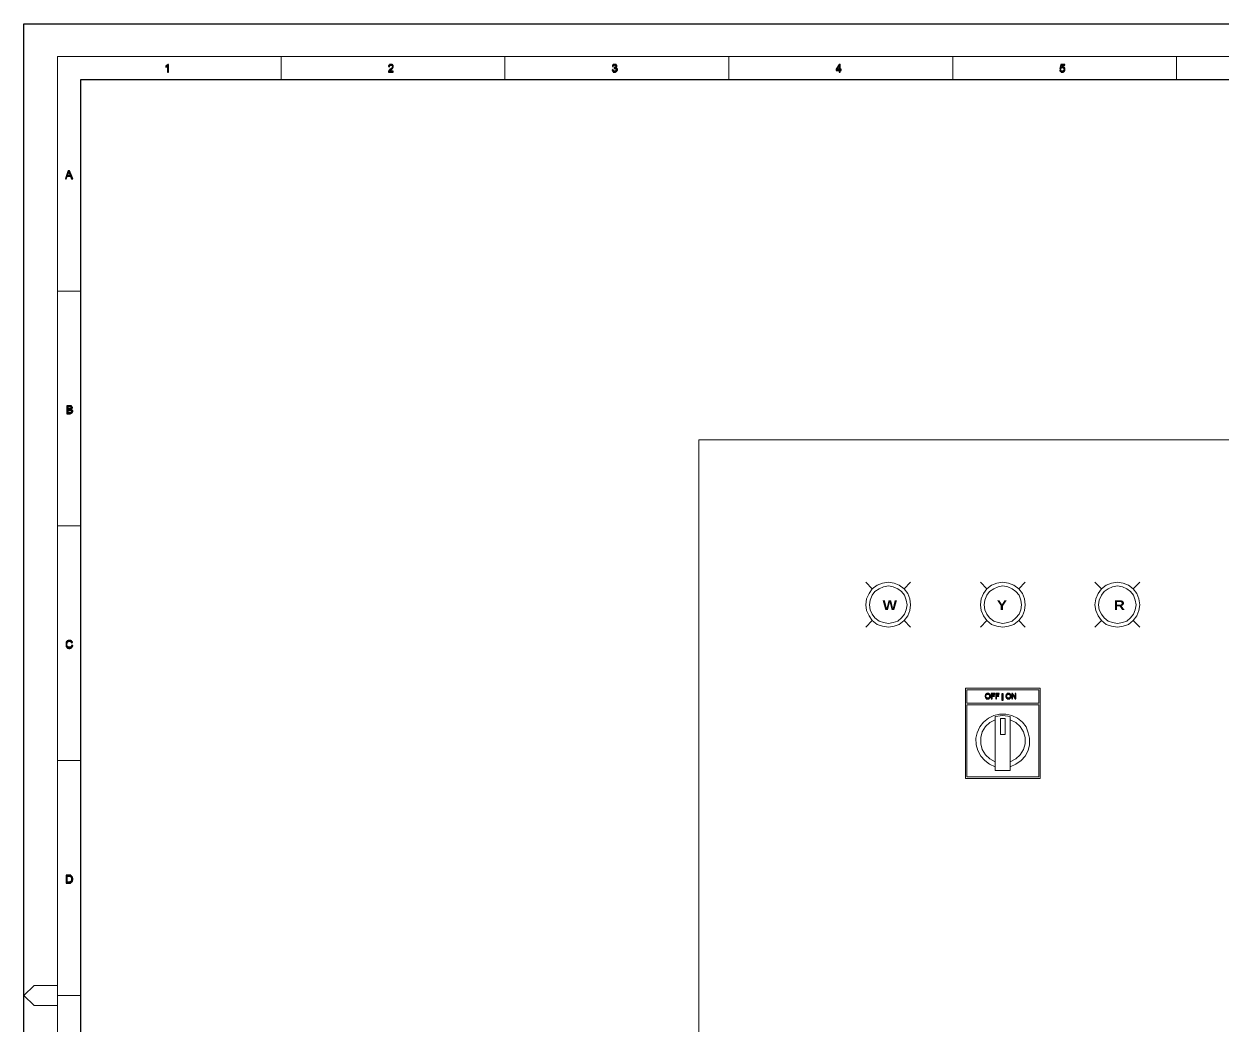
# Model space of a CAD drawing. Header units: millimetres. Extents: x 3 to 291, y 6 to 496.
# Drawn here: x 3 to 128.6, y 391.5 to 496.4 of the extents above; entities that cross this region are included whole.
import ezdxf

# ---------------------------------------------------------------- set-up
doc = ezdxf.new("R2010")
doc.units = ezdxf.units.MM
doc.layers.get('0').update_dxf_attribs({"linetype": 'CONTINUOUS'})

msp = doc.modelspace()

# ---------------------------------------------------------------- hatches: boundary and pattern name
for points in [[(18.2, 492.19), (18.12, 492.19), (18.12, 492.15), (18.07, 492.15), (18.07, 492.1), (18.03, 492.1), (18.03, 492.06), (17.98, 492.06), (17.98, 492.02), (17.95, 492.02), (18.07, 492.02), (18.07, 491.38), (18.2, 491.38)], [(41.49, 492.19), (41.46, 492.19), (41.41, 492.19), (41.36, 492.19), (41.36, 492.15), (41.33, 492.15), (41.33, 492.14), (41.33, 492.1), (41.28, 492.1), (41.28, 492.06), (41.25, 492.02), (41.25, 491.97), (41.33, 491.94), (41.36, 491.97), (41.36, 492.02), (41.36, 492.06), (41.41, 492.06), (41.41, 492.1), (41.46, 492.1), (41.49, 492.1), (41.71, 492.1), (41.71, 492.15), (41.71, 492.14), (41.66, 492.15), (41.66, 492.14), (41.63, 492.19), (41.58, 492.19), (41.54, 492.19)], [(41.71, 492.1), (41.49, 492.1), (41.54, 492.1), (41.58, 492.1), (41.63, 492.1), (41.63, 492.06), (41.66, 492.02), (41.66, 491.97), (41.66, 491.94), (41.63, 491.89), (41.63, 491.86), (41.58, 491.81), (41.54, 491.76), (41.49, 491.72), (41.46, 491.67), (41.41, 491.67), (41.41, 491.64), (41.36, 491.64), (41.36, 491.59), (41.33, 491.59), (41.33, 491.56), (41.28, 491.56), (41.28, 491.51), (41.25, 491.48), (41.25, 491.43), (41.25, 491.38), (41.74, 491.38), (41.74, 491.48), (41.36, 491.48), (41.41, 491.51), (41.41, 491.56), (41.46, 491.56), (41.49, 491.59), (41.54, 491.64), (41.58, 491.67), (41.63, 491.72), (41.66, 491.76), (41.71, 491.81), (41.71, 491.86), (41.74, 491.86), (41.74, 491.89), (41.74, 491.94), (41.74, 491.97), (41.74, 492.02), (41.74, 492.06)], [(64.76, 492.15), (64.76, 492.1), (64.71, 492.1), (64.71, 492.06), (64.71, 492.02), (64.71, 491.97), (64.79, 491.97), (64.79, 492.02), (64.84, 492.06), (64.84, 492.1), (64.87, 492.1), (64.92, 492.15), (64.92, 492.14)], [(64.92, 492.19), (64.87, 492.19), (64.84, 492.19), (64.79, 492.19), (64.79, 492.15), (64.79, 492.14), (64.76, 492.15), (64.92, 492.15), (64.95, 492.15), (64.95, 492.1), (65, 492.1), (65.04, 492.1), (65.04, 492.06), (65.09, 492.02), (65.09, 491.97), (65.04, 491.94), (65.04, 491.89), (65, 491.89), (64.95, 491.89), (64.95, 491.86), (64.92, 491.86), (65.09, 491.86), (65.14, 491.86), (65.14, 491.89), (65.17, 491.89), (65.17, 491.94), (65.17, 491.97), (65.17, 492.02), (65.17, 492.06), (65.14, 492.1), (65.14, 492.15), (65.09, 492.15), (65.09, 492.19), (65.04, 492.19), (65, 492.19), (64.95, 492.19)], [(88.55, 492.19), (88.46, 492.19), (88.13, 491.67), (88.13, 491.56), (88.46, 491.56), (88.46, 491.38), (88.55, 491.38), (88.55, 491.56), (88.68, 491.56), (88.68, 491.67), (88.55, 491.67), (88.22, 491.67), (88.46, 492.02)], [(88.55, 492.19), (88.46, 492.02), (88.46, 491.67), (88.22, 491.67), (88.55, 491.67)], [(112.11, 492.19), (111.68, 492.19), (111.59, 491.76), (111.68, 491.76), (111.73, 491.76), (111.73, 491.81), (111.76, 491.81), (111.76, 491.86), (111.81, 491.86), (111.84, 491.86), (112.06, 491.86), (112.02, 491.86), (111.73, 491.89), (111.76, 492.1), (112.11, 492.1)], [(17.95, 492.02), (17.9, 492.02), (17.9, 491.97), (17.9, 491.89), (17.95, 491.89), (17.95, 491.94), (17.98, 491.94), (18.03, 491.97), (18.07, 491.97), (18.07, 492.02)], [(64.79, 491.64), (64.66, 491.59), (64.66, 491.56), (64.71, 491.56), (64.71, 491.51), (64.71, 491.48), (64.76, 491.48), (64.95, 491.48), (64.92, 491.48), (64.87, 491.48), (64.84, 491.51), (64.79, 491.56), (64.79, 491.59)], [(65.14, 491.81), (64.95, 491.81), (64.95, 491.76), (65, 491.76), (65.04, 491.76), (65.04, 491.72), (65.09, 491.72), (65.09, 491.67), (65.09, 491.64), (65.09, 491.59), (65.09, 491.56), (65.09, 491.51), (65.04, 491.51), (65.04, 491.48), (65, 491.48), (64.95, 491.48), (64.76, 491.48), (64.76, 491.43), (64.79, 491.43), (64.79, 491.38), (64.84, 491.38), (64.87, 491.38), (64.92, 491.38), (64.95, 491.38), (65, 491.38), (65.04, 491.38), (65.09, 491.43), (65.14, 491.43), (65.14, 491.48), (65.17, 491.48), (65.17, 491.51), (65.22, 491.56), (65.22, 491.59), (65.22, 491.64), (65.22, 491.67), (65.22, 491.72), (65.17, 491.76)], [(64.87, 491.86), (64.87, 491.76), (64.92, 491.76), (64.95, 491.81), (65.14, 491.81), (65.09, 491.81), (65.04, 491.86), (65.09, 491.86), (64.92, 491.86)], [(111.68, 491.59), (111.59, 491.59), (111.59, 491.56), (111.59, 491.51), (111.63, 491.48), (111.68, 491.43), (111.73, 491.38), (111.76, 491.38), (111.81, 491.38), (111.84, 491.38), (111.89, 491.38), (111.92, 491.38), (111.97, 491.38), (111.97, 491.43), (112.02, 491.43), (112.01, 491.43), (112.06, 491.48), (111.84, 491.48), (111.81, 491.48), (111.76, 491.48), (111.73, 491.51), (111.73, 491.56), (111.68, 491.56)], [(111.84, 491.94), (111.81, 491.94), (111.76, 491.89), (111.73, 491.89), (112.02, 491.86), (112.02, 491.89), (111.97, 491.89), (111.97, 491.94), (111.92, 491.94), (111.89, 491.94)], [(112.06, 491.86), (111.84, 491.86), (111.89, 491.86), (111.92, 491.81), (111.97, 491.81), (111.97, 491.76), (112.02, 491.76), (112.02, 491.72), (112.01, 491.72), (112.02, 491.67), (112.02, 491.64), (112.01, 491.64), (112.02, 491.59), (112.01, 491.59), (112.02, 491.56), (111.97, 491.56), (111.97, 491.51), (111.92, 491.51), (111.92, 491.48), (111.89, 491.48), (111.84, 491.48), (112.06, 491.48), (112.06, 491.51), (112.11, 491.51), (112.11, 491.56), (112.11, 491.59), (112.11, 491.64), (112.11, 491.67), (112.11, 491.72), (112.11, 491.76), (112.11, 491.81), (112.06, 491.81)], [(7.83, 481.05), (7.69, 481.05), (7.4, 480.21), (7.48, 480.21), (7.58, 480.46), (7.91, 480.46), (7.61, 480.54), (7.69, 480.79), (7.74, 480.84), (7.74, 480.89), (7.74, 480.92), (7.74, 480.97)], [(7.83, 481.05), (7.74, 480.97), (7.74, 480.92), (7.78, 480.92), (7.78, 480.89), (7.78, 480.84), (7.78, 480.79), (7.83, 480.79), (7.91, 480.54), (7.61, 480.54), (7.91, 480.46), (8.04, 480.21), (8.16, 480.21)], [(7.83, 456.43), (7.53, 456.43), (7.53, 455.59), (7.83, 455.59), (7.86, 455.59), (7.91, 455.59), (7.91, 455.64), (7.96, 455.64), (7.99, 455.64), (8.04, 455.64), (8.07, 455.67), (8.12, 455.72), (7.66, 455.72), (7.66, 455.97), (7.83, 455.97), (8.07, 455.97), (8.07, 456.02), (8.04, 456.02), (8.04, 456.05), (7.99, 456.05), (8.04, 456.05), (7.66, 456.1), (7.66, 456.35), (7.78, 456.35), (8.07, 456.35), (8.04, 456.35), (8.04, 456.4), (7.99, 456.4), (7.96, 456.4), (7.96, 456.43), (7.91, 456.43), (7.86, 456.43)], [(8.07, 456.35), (7.78, 456.35), (7.83, 456.35), (7.86, 456.32), (7.91, 456.32), (7.96, 456.32), (7.99, 456.27), (7.99, 456.24), (7.99, 456.19), (7.99, 456.15), (7.99, 456.14), (7.96, 456.1), (7.91, 456.1), (7.86, 456.1), (7.83, 456.1), (7.66, 456.1), (8.04, 456.05), (8.04, 456.1), (8.07, 456.1), (8.07, 456.15), (8.07, 456.14), (8.12, 456.19), (8.12, 456.24), (8.12, 456.27), (8.07, 456.27), (8.07, 456.32)], [(8.07, 455.97), (7.83, 455.97), (7.86, 455.97), (7.91, 455.97), (7.96, 455.97), (7.99, 455.97), (7.99, 455.94), (8.04, 455.94), (8.04, 455.89), (8.04, 455.86), (8.04, 455.81), (8.04, 455.76), (7.99, 455.76), (7.99, 455.72), (7.96, 455.72), (7.91, 455.72), (7.86, 455.72), (7.83, 455.72), (7.66, 455.72), (8.12, 455.72), (8.12, 455.76), (8.16, 455.81), (8.16, 455.86), (8.16, 455.89), (8.12, 455.94), (8.12, 455.97)], [(7.83, 431.83), (7.78, 431.83), (7.74, 431.83), (7.69, 431.83), (7.66, 431.83), (7.61, 431.8), (7.61, 431.78), (7.58, 431.8), (7.58, 431.75), (7.53, 431.75), (7.53, 431.7), (7.48, 431.7), (7.48, 431.67), (7.45, 431.62), (7.45, 431.58), (7.45, 431.53), (7.45, 431.5), (7.45, 431.45), (7.45, 431.4), (7.45, 431.37), (7.45, 431.32), (7.45, 431.29), (7.45, 431.24), (7.48, 431.2), (7.48, 431.15), (7.53, 431.12), (7.58, 431.07), (7.78, 431.12), (7.74, 431.12), (7.69, 431.12), (7.66, 431.12), (7.66, 431.15), (7.61, 431.15), (7.61, 431.2), (7.58, 431.2), (7.58, 431.24), (7.58, 431.29), (7.53, 431.32), (7.53, 431.37), (7.53, 431.4), (7.53, 431.45), (7.53, 431.5), (7.53, 431.53), (7.58, 431.53), (7.58, 431.58), (7.58, 431.62), (7.58, 431.67), (7.61, 431.67), (7.66, 431.7), (7.69, 431.7), (7.69, 431.75), (7.74, 431.75), (7.78, 431.75), (7.83, 431.75), (8.04, 431.75), (8.04, 431.8), (8.04, 431.78), (7.99, 431.8), (7.99, 431.78), (7.96, 431.83), (7.91, 431.83), (7.86, 431.83)], [(8.04, 431.29), (8.04, 431.24), (7.99, 431.2), (7.99, 431.15), (7.96, 431.15), (7.96, 431.12), (7.91, 431.12), (7.86, 431.12), (7.83, 431.12), (7.78, 431.12), (7.58, 431.07), (7.61, 431.07), (7.61, 431.02), (7.66, 431.02), (7.69, 431.02), (7.74, 430.99), (7.78, 430.99), (7.83, 430.99), (7.86, 430.99), (7.91, 431.02), (7.96, 431.02), (7.99, 431.02), (7.99, 431.07), (8.04, 431.07), (8.04, 431.12), (8.07, 431.12), (8.07, 431.15), (8.12, 431.15), (8.12, 431.2), (8.12, 431.24), (8.16, 431.24), (8.16, 431.29)], [(8.04, 431.75), (7.83, 431.75), (7.86, 431.75), (7.91, 431.75), (7.91, 431.7), (7.96, 431.7), (7.99, 431.7), (7.99, 431.67), (7.99, 431.62), (8.04, 431.62), (8.04, 431.58), (8.12, 431.62), (8.12, 431.67), (8.12, 431.7), (8.07, 431.7), (8.07, 431.75)], [(103.88, 426.24), (103.83, 426.21), (103.8, 426.16), (103.8, 426.11), (103.8, 426.08), (103.75, 426.08), (103.75, 426.03), (103.75, 425.99), (103.75, 425.94), (103.8, 425.94), (103.8, 425.91), (103.8, 425.86), (103.8, 425.83), (103.83, 425.83), (103.83, 425.78), (103.88, 425.78), (103.88, 425.73), (103.93, 425.73), (103.97, 425.73), (104.02, 425.73), (104.05, 425.73), (104.1, 425.73), (104.13, 425.73), (104.18, 425.73), (104.18, 425.78), (104.21, 425.78), (104.05, 425.78), (104.02, 425.78), (103.97, 425.78), (103.93, 425.83), (103.88, 425.83), (103.88, 425.86), (103.88, 425.91), (103.83, 425.91), (103.83, 425.94), (103.83, 425.99), (103.83, 426.03), (103.83, 426.08), (103.83, 426.11), (103.88, 426.11), (103.88, 426.16), (103.93, 426.16), (103.93, 426.21), (103.97, 426.21), (104.02, 426.21), (104.02, 426.24), (104.05, 426.24)], [(104.05, 426.29), (104.02, 426.29), (103.97, 426.29), (103.93, 426.29), (103.93, 426.24), (103.88, 426.24), (104.05, 426.24), (104.05, 426.21), (104.1, 426.21), (104.13, 426.21), (104.13, 426.16), (104.18, 426.16), (104.18, 426.11), (104.21, 426.11), (104.21, 426.08), (104.21, 426.03), (104.21, 425.99), (104.21, 425.94), (104.21, 425.91), (104.18, 425.86), (104.18, 425.83), (104.13, 425.83), (104.1, 425.78), (104.05, 425.78), (104.21, 425.78), (104.21, 425.83), (104.26, 425.83), (104.26, 425.86), (104.26, 425.91), (104.31, 425.91), (104.31, 425.94), (104.31, 425.99), (104.31, 426.03), (104.31, 426.08), (104.26, 426.08), (104.26, 426.11), (104.26, 426.16), (104.21, 426.21), (104.21, 426.24), (104.18, 426.24), (104.13, 426.24), (104.13, 426.29), (104.1, 426.29)], [(104.78, 426.29), (104.4, 426.29), (104.4, 425.73), (104.48, 425.73), (104.48, 425.99), (104.73, 425.99), (104.73, 426.03), (104.48, 426.03), (104.48, 426.21), (104.78, 426.21)], [(105.24, 426.29), (104.86, 426.29), (104.86, 425.73), (104.94, 425.73), (104.94, 425.99), (105.19, 425.99), (105.19, 426.03), (104.94, 426.03), (104.94, 426.21), (105.24, 426.21)], [(105.54, 425.56), (105.62, 425.56), (105.62, 426.29), (105.54, 426.29)], [(106.05, 426.24), (106, 426.21), (105.95, 426.16), (105.95, 426.11), (105.95, 426.08), (105.92, 426.08), (105.92, 426.03), (105.92, 425.99), (105.92, 425.94), (105.95, 425.91), (105.95, 425.86), (105.95, 425.83), (106, 425.83), (106, 425.78), (106.05, 425.78), (106.05, 425.73), (106.08, 425.73), (106.13, 425.73), (106.17, 425.73), (106.22, 425.73), (106.25, 425.73), (106.3, 425.73), (106.33, 425.73), (106.33, 425.78), (106.38, 425.78), (106.17, 425.78), (106.13, 425.78), (106.08, 425.83), (106.05, 425.83), (106.05, 425.86), (106.05, 425.91), (106, 425.91), (106, 425.94), (106, 425.99), (106, 426.03), (106, 426.08), (106, 426.11), (106.05, 426.11), (106.05, 426.16), (106.08, 426.16), (106.08, 426.21), (106.13, 426.21), (106.17, 426.21), (106.17, 426.24), (106.22, 426.24)], [(106.17, 426.29), (106.13, 426.29), (106.08, 426.29), (106.08, 426.24), (106.05, 426.24), (106.22, 426.24), (106.22, 426.21), (106.25, 426.21), (106.3, 426.21), (106.3, 426.16), (106.33, 426.16), (106.33, 426.11), (106.38, 426.08), (106.38, 426.03), (106.38, 425.99), (106.38, 425.94), (106.38, 425.91), (106.33, 425.86), (106.33, 425.83), (106.3, 425.83), (106.25, 425.78), (106.22, 425.78), (106.17, 425.78), (106.38, 425.78), (106.38, 425.83), (106.43, 425.83), (106.43, 425.86), (106.43, 425.91), (106.46, 425.94), (106.46, 425.99), (106.46, 426.03), (106.46, 426.08), (106.43, 426.08), (106.43, 426.11), (106.43, 426.16), (106.38, 426.21), (106.38, 426.24), (106.33, 426.24), (106.3, 426.24), (106.3, 426.29), (106.25, 426.29), (106.22, 426.29)], [(106.63, 426.29), (106.55, 426.29), (106.55, 425.73), (106.63, 425.73), (106.63, 426.16)], [(106.63, 426.29), (106.63, 426.16), (106.9, 425.73), (106.9, 425.86)], [(106.98, 426.29), (106.9, 426.29), (106.9, 425.86), (106.9, 425.73), (106.98, 425.73)], [(7.74, 407.23), (7.48, 407.23), (7.48, 406.42), (7.78, 406.42), (7.83, 406.42), (7.86, 406.42), (7.91, 406.42), (7.96, 406.47), (7.99, 406.47), (8.04, 406.5), (7.58, 406.5), (7.58, 407.15), (7.74, 407.15), (8.04, 407.15), (8.04, 407.18), (7.99, 407.18), (7.96, 407.18), (7.96, 407.23), (7.91, 407.23), (7.86, 407.23), (7.83, 407.23), (7.78, 407.23)], [(8.04, 407.15), (7.74, 407.15), (7.78, 407.15), (7.83, 407.15), (7.86, 407.15), (7.91, 407.15), (7.91, 407.1), (7.96, 407.1), (7.96, 407.05), (7.99, 407.05), (7.99, 407.02), (8.04, 406.97), (8.04, 406.93), (8.04, 406.88), (8.04, 406.85), (8.04, 406.8), (8.04, 406.77), (8.04, 406.72), (8.04, 406.67), (7.99, 406.67), (7.99, 406.64), (7.99, 406.59), (7.96, 406.59), (7.96, 406.55), (7.91, 406.55), (7.86, 406.55), (7.86, 406.5), (7.83, 406.5), (7.78, 406.5), (7.74, 406.5), (7.58, 406.5), (8.04, 406.5), (8.04, 406.55), (8.07, 406.55), (8.07, 406.59), (8.12, 406.59), (8.12, 406.64), (8.12, 406.67), (8.12, 406.72), (8.16, 406.72), (8.16, 406.77), (8.16, 406.8), (8.16, 406.85), (8.16, 406.88), (8.16, 406.93), (8.12, 406.93), (8.12, 406.97), (8.12, 407.02), (8.12, 407.05), (8.07, 407.1)]]:
    msp.add_hatch(color=7).paths.add_polyline_path(points)

# ---------------------------------------------------------------- linework, layer by layer
at = {"color": 7, "linetype": 'Continuous', "lineweight": 25}
for points in [[(3.04, 496.42), (291.47, 496.42), (291.47, 292.69), (3.04, 292.69)], [(9.02, 490.62), (285.49, 490.62), (285.49, 298.76), (9.02, 298.76)]]:
    msp.add_lwpolyline(points, close=True, dxfattribs=at)
at = {"color": 7, "linetype": 'Continuous', "lineweight": 5}
for points in [[(6.55, 493.03), (287.96, 493.03), (287.96, 296.27), (6.55, 296.27)], [(95.95, 435.56), (95.87, 436.2), (95.66, 436.75), (95.28, 437.26), (94.76, 437.64), (94.22, 437.85), (93.62, 437.94), (92.99, 437.85), (92.43, 437.64), (91.93, 437.26), (91.59, 436.75), (91.34, 436.2), (91.26, 435.56), (91.34, 434.98), (91.59, 434.41), (91.93, 433.92), (92.43, 433.52), (92.99, 433.32), (93.62, 433.24), (94.22, 433.32), (94.76, 433.52), (95.28, 433.92), (95.66, 434.41), (95.87, 434.98)], [(95.95, 435.56), (95.87, 436.2), (95.66, 436.75), (95.28, 437.26), (94.76, 437.64), (94.22, 437.85), (93.62, 437.94), (92.99, 437.85), (92.43, 437.64), (91.93, 437.26), (91.59, 436.75), (91.34, 436.2), (91.26, 435.56), (91.34, 434.98), (91.59, 434.41), (91.93, 433.92), (92.43, 433.52), (92.99, 433.32), (93.62, 433.24), (94.22, 433.32), (94.76, 433.52), (95.28, 433.92), (95.66, 434.41), (95.87, 434.98)], [(95.57, 435.56), (95.49, 436.07), (95.31, 436.58), (94.98, 436.96), (94.6, 437.26), (94.13, 437.47), (93.62, 437.56), (93.11, 437.47), (92.65, 437.26), (92.21, 436.96), (91.93, 436.58), (91.72, 436.07), (91.64, 435.56), (91.72, 435.06), (91.93, 434.58), (92.21, 434.2), (92.65, 433.87), (93.11, 433.7), (93.62, 433.62), (94.13, 433.7), (94.6, 433.87), (94.98, 434.2), (95.31, 434.58), (95.49, 435.06)], [(107.95, 435.56), (107.87, 436.2), (107.66, 436.75), (107.28, 437.26), (106.76, 437.64), (106.22, 437.85), (105.62, 437.94), (104.99, 437.85), (104.43, 437.64), (103.93, 437.26), (103.59, 436.75), (103.34, 436.2), (103.26, 435.56), (103.34, 434.98), (103.59, 434.41), (103.93, 433.92), (104.43, 433.52), (104.99, 433.32), (105.62, 433.24), (106.22, 433.32), (106.76, 433.52), (107.28, 433.92), (107.66, 434.41), (107.87, 434.98)], [(107.95, 435.56), (107.87, 436.2), (107.66, 436.75), (107.28, 437.26), (106.76, 437.64), (106.22, 437.85), (105.62, 437.94), (104.99, 437.85), (104.43, 437.64), (103.93, 437.26), (103.59, 436.75), (103.34, 436.2), (103.26, 435.56), (103.34, 434.98), (103.59, 434.41), (103.93, 433.92), (104.43, 433.52), (104.99, 433.32), (105.62, 433.24), (106.22, 433.32), (106.76, 433.52), (107.28, 433.92), (107.66, 434.41), (107.87, 434.98)], [(107.57, 435.56), (107.49, 436.07), (107.31, 436.58), (106.98, 436.96), (106.6, 437.26), (106.13, 437.47), (105.62, 437.56), (105.11, 437.47), (104.65, 437.26), (104.21, 436.96), (103.93, 436.58), (103.72, 436.07), (103.64, 435.56), (103.72, 435.06), (103.93, 434.58), (104.21, 434.2), (104.65, 433.87), (105.11, 433.7), (105.62, 433.62), (106.13, 433.7), (106.6, 433.87), (106.98, 434.2), (107.31, 434.58), (107.49, 435.06)], [(119.95, 435.56), (119.87, 436.2), (119.66, 436.75), (119.28, 437.26), (118.76, 437.64), (118.22, 437.85), (117.62, 437.94), (116.99, 437.85), (116.43, 437.64), (115.93, 437.26), (115.59, 436.75), (115.34, 436.2), (115.26, 435.56), (115.34, 434.98), (115.59, 434.41), (115.93, 433.92), (116.43, 433.52), (116.99, 433.32), (117.62, 433.24), (118.22, 433.32), (118.76, 433.52), (119.28, 433.92), (119.66, 434.41), (119.87, 434.98)], [(119.95, 435.56), (119.87, 436.2), (119.66, 436.75), (119.28, 437.26), (118.76, 437.64), (118.22, 437.85), (117.62, 437.94), (116.99, 437.85), (116.43, 437.64), (115.93, 437.26), (115.59, 436.75), (115.34, 436.2), (115.26, 435.56), (115.34, 434.98), (115.59, 434.41), (115.93, 433.92), (116.43, 433.52), (116.99, 433.32), (117.62, 433.24), (118.22, 433.32), (118.76, 433.52), (119.28, 433.92), (119.66, 434.41), (119.87, 434.98)], [(119.57, 435.56), (119.49, 436.07), (119.31, 436.58), (118.98, 436.96), (118.6, 437.26), (118.13, 437.47), (117.62, 437.56), (117.11, 437.47), (116.65, 437.26), (116.21, 436.96), (115.93, 436.58), (115.72, 436.07), (115.64, 435.56), (115.72, 435.06), (115.93, 434.58), (116.21, 434.2), (116.65, 433.87), (117.11, 433.7), (117.62, 433.62), (118.13, 433.7), (118.6, 433.87), (118.98, 434.2), (119.31, 434.58), (119.49, 435.06)]]:
    msp.add_lwpolyline(points, close=True, dxfattribs=at)
at = {"color": 7, "linetype": 'Continuous', "lineweight": -2}
for points in [[(18.2, 492.19), (18.12, 492.19), (18.12, 492.19), (18.12, 492.19), (18.12, 492.15), (18.07, 492.15), (18.07, 492.1), (18.07, 492.1), (18.03, 492.1), (18.03, 492.06), (18.03, 492.06), (17.98, 492.06), (17.98, 492.02), (17.95, 492.02), (18.07, 492.02), (18.07, 491.38), (18.2, 491.38)], [(41.49, 492.19), (41.49, 492.19), (41.46, 492.19), (41.46, 492.19), (41.41, 492.19), (41.41, 492.19), (41.36, 492.19), (41.36, 492.15), (41.33, 492.15), (41.33, 492.14), (41.33, 492.1), (41.28, 492.1), (41.28, 492.1), (41.28, 492.06), (41.28, 492.06), (41.25, 492.02), (41.25, 492.02), (41.25, 491.97), (41.25, 491.97), (41.33, 491.94), (41.36, 491.97), (41.36, 491.97), (41.36, 492.02), (41.36, 492.02), (41.36, 492.06), (41.41, 492.06), (41.41, 492.06), (41.41, 492.1), (41.46, 492.1), (41.46, 492.1), (41.49, 492.1), (41.49, 492.1), (41.71, 492.1), (41.71, 492.15), (41.71, 492.14), (41.66, 492.15), (41.66, 492.14), (41.66, 492.14), (41.63, 492.19), (41.63, 492.19), (41.58, 492.19), (41.58, 492.19), (41.54, 492.19)], [(41.71, 492.1), (41.49, 492.1), (41.54, 492.1), (41.54, 492.1), (41.58, 492.1), (41.58, 492.1), (41.63, 492.1), (41.63, 492.06), (41.63, 492.06), (41.63, 492.06), (41.66, 492.02), (41.66, 492.02), (41.66, 491.97), (41.66, 491.97), (41.66, 491.94), (41.66, 491.94), (41.66, 491.94), (41.63, 491.89), (41.63, 491.89), (41.63, 491.86), (41.63, 491.86), (41.58, 491.81), (41.58, 491.81), (41.58, 491.81), (41.54, 491.76), (41.54, 491.76), (41.54, 491.76), (41.49, 491.72), (41.49, 491.72), (41.46, 491.67), (41.46, 491.67), (41.41, 491.67), (41.41, 491.64), (41.36, 491.64), (41.36, 491.59), (41.33, 491.59), (41.33, 491.59), (41.33, 491.56), (41.28, 491.56), (41.28, 491.56), (41.28, 491.51), (41.28, 491.51), (41.25, 491.48), (41.25, 491.48), (41.25, 491.43), (41.25, 491.43), (41.25, 491.43), (41.25, 491.38), (41.25, 491.38), (41.74, 491.38), (41.74, 491.48), (41.36, 491.48), (41.36, 491.48), (41.36, 491.48), (41.41, 491.51), (41.41, 491.51), (41.41, 491.51), (41.41, 491.56), (41.46, 491.56), (41.46, 491.56), (41.49, 491.59), (41.49, 491.59), (41.54, 491.64), (41.54, 491.64), (41.54, 491.64), (41.58, 491.67), (41.58, 491.67), (41.63, 491.72), (41.63, 491.72), (41.63, 491.72), (41.66, 491.76), (41.66, 491.76), (41.66, 491.76), (41.66, 491.76), (41.71, 491.81), (41.71, 491.81), (41.71, 491.86), (41.74, 491.86), (41.74, 491.89), (41.74, 491.89), (41.74, 491.89), (41.74, 491.94), (41.74, 491.94), (41.74, 491.97), (41.74, 491.97), (41.74, 491.97), (41.74, 492.02), (41.74, 492.02), (41.74, 492.06), (41.74, 492.06)], [(64.76, 492.15), (64.76, 492.1), (64.76, 492.1), (64.71, 492.1), (64.71, 492.06), (64.71, 492.06), (64.71, 492.02), (64.71, 491.97), (64.79, 491.97), (64.79, 491.97), (64.79, 492.02), (64.79, 492.02), (64.84, 492.06), (64.84, 492.06), (64.84, 492.1), (64.84, 492.1), (64.87, 492.1), (64.87, 492.1), (64.92, 492.15), (64.92, 492.14)], [(64.92, 492.19), (64.92, 492.19), (64.87, 492.19), (64.87, 492.19), (64.84, 492.19), (64.84, 492.19), (64.79, 492.19), (64.79, 492.19), (64.79, 492.15), (64.79, 492.14), (64.76, 492.15), (64.92, 492.15), (64.95, 492.15), (64.95, 492.1), (65, 492.1), (65, 492.1), (65.04, 492.1), (65.04, 492.06), (65.04, 492.06), (65.04, 492.06), (65.09, 492.02), (65.09, 492.02), (65.09, 491.97), (65.09, 491.97), (65.04, 491.94), (65.04, 491.94), (65.04, 491.89), (65, 491.89), (65, 491.89), (65, 491.89), (64.95, 491.89), (64.95, 491.86), (64.92, 491.86), (64.92, 491.86), (65.09, 491.86), (65.14, 491.86), (65.14, 491.89), (65.14, 491.89), (65.17, 491.89), (65.17, 491.94), (65.17, 491.94), (65.17, 491.97), (65.17, 491.97), (65.17, 492.02), (65.17, 492.02), (65.17, 492.06), (65.17, 492.06), (65.14, 492.1), (65.14, 492.1), (65.14, 492.1), (65.14, 492.15), (65.09, 492.15), (65.09, 492.19), (65.04, 492.19), (65.04, 492.19), (65.04, 492.19), (65, 492.19), (64.95, 492.19), (64.95, 492.19)], [(88.55, 492.19), (88.46, 492.19), (88.13, 491.67), (88.13, 491.56), (88.46, 491.56), (88.46, 491.38), (88.55, 491.38), (88.55, 491.56), (88.68, 491.56), (88.68, 491.67), (88.55, 491.67), (88.22, 491.67), (88.46, 492.02)], [(88.55, 492.19), (88.46, 492.02), (88.46, 491.67), (88.22, 491.67), (88.55, 491.67)], [(112.11, 492.19), (111.68, 492.19), (111.59, 491.76), (111.68, 491.76), (111.73, 491.76), (111.73, 491.81), (111.73, 491.81), (111.76, 491.81), (111.76, 491.81), (111.76, 491.86), (111.81, 491.86), (111.81, 491.86), (111.84, 491.86), (112.06, 491.86), (112.02, 491.86), (111.73, 491.89), (111.76, 492.1), (112.11, 492.1)], [(17.95, 492.02), (17.95, 492.02), (17.9, 492.02), (17.9, 491.97), (17.9, 491.89), (17.9, 491.89), (17.9, 491.89), (17.95, 491.89), (17.95, 491.94), (17.98, 491.94), (17.98, 491.94), (17.98, 491.94), (18.03, 491.97), (18.03, 491.97), (18.07, 491.97), (18.07, 492.02), (18.07, 492.02)], [(64.79, 491.64), (64.66, 491.59), (64.66, 491.59), (64.66, 491.56), (64.71, 491.56), (64.71, 491.51), (64.71, 491.51), (64.71, 491.48), (64.76, 491.48), (64.76, 491.48), (64.95, 491.48), (64.92, 491.48), (64.87, 491.48), (64.87, 491.48), (64.87, 491.48), (64.84, 491.51), (64.84, 491.51), (64.84, 491.51), (64.84, 491.51), (64.79, 491.56), (64.79, 491.56), (64.79, 491.59)], [(65.14, 491.81), (64.95, 491.81), (64.95, 491.76), (65, 491.76), (65, 491.76), (65.04, 491.76), (65.04, 491.76), (65.04, 491.72), (65.09, 491.72), (65.09, 491.72), (65.09, 491.67), (65.09, 491.67), (65.09, 491.64), (65.09, 491.64), (65.09, 491.64), (65.09, 491.59), (65.09, 491.59), (65.09, 491.56), (65.09, 491.56), (65.09, 491.51), (65.04, 491.51), (65.04, 491.51), (65.04, 491.48), (65, 491.48), (65, 491.48), (64.95, 491.48), (64.95, 491.48), (64.76, 491.48), (64.76, 491.43), (64.79, 491.43), (64.79, 491.43), (64.79, 491.38), (64.84, 491.38), (64.84, 491.38), (64.87, 491.38), (64.87, 491.38), (64.92, 491.38), (64.92, 491.38), (64.95, 491.38), (64.95, 491.38), (65, 491.38), (65, 491.38), (65.04, 491.38), (65.04, 491.38), (65.09, 491.43), (65.09, 491.43), (65.14, 491.43), (65.14, 491.48), (65.14, 491.48), (65.17, 491.48), (65.17, 491.48), (65.17, 491.51), (65.17, 491.51), (65.22, 491.56), (65.22, 491.56), (65.22, 491.59), (65.22, 491.59), (65.22, 491.64), (65.22, 491.64), (65.22, 491.67), (65.22, 491.67), (65.22, 491.72), (65.22, 491.72), (65.17, 491.76), (65.17, 491.76), (65.17, 491.76)], [(64.87, 491.86), (64.87, 491.76), (64.87, 491.76), (64.92, 491.76), (64.92, 491.76), (64.95, 491.81), (65.14, 491.81), (65.14, 491.81), (65.09, 491.81), (65.09, 491.81), (65.04, 491.86), (65.09, 491.86), (65.09, 491.86), (64.92, 491.86)], [(111.68, 491.59), (111.59, 491.59), (111.59, 491.59), (111.59, 491.56), (111.59, 491.56), (111.59, 491.51), (111.59, 491.51), (111.63, 491.48), (111.63, 491.48), (111.63, 491.48), (111.68, 491.43), (111.68, 491.43), (111.68, 491.43), (111.73, 491.38), (111.73, 491.38), (111.76, 491.38), (111.76, 491.38), (111.81, 491.38), (111.81, 491.38), (111.84, 491.38), (111.84, 491.38), (111.84, 491.38), (111.89, 491.38), (111.92, 491.38), (111.92, 491.38), (111.97, 491.38), (111.97, 491.38), (111.97, 491.43), (112.02, 491.43), (112.01, 491.43), (112.06, 491.48), (111.84, 491.48), (111.84, 491.48), (111.81, 491.48), (111.81, 491.48), (111.76, 491.48), (111.76, 491.48), (111.73, 491.51), (111.73, 491.51), (111.73, 491.51), (111.73, 491.56), (111.68, 491.56)], [(111.84, 491.94), (111.84, 491.94), (111.84, 491.94), (111.81, 491.94), (111.81, 491.94), (111.76, 491.89), (111.76, 491.89), (111.73, 491.89), (111.73, 491.89), (112.02, 491.86), (112.02, 491.89), (111.97, 491.89), (111.97, 491.89), (111.97, 491.94), (111.92, 491.94), (111.92, 491.94), (111.89, 491.94)], [(112.06, 491.86), (111.84, 491.86), (111.84, 491.86), (111.89, 491.86), (111.89, 491.86), (111.92, 491.81), (111.92, 491.81), (111.92, 491.81), (111.97, 491.81), (111.97, 491.76), (111.97, 491.76), (112.02, 491.76), (112.02, 491.72), (112.01, 491.72), (112.02, 491.67), (112.02, 491.64), (112.01, 491.64), (112.02, 491.59), (112.01, 491.59), (112.02, 491.56), (111.97, 491.56), (111.97, 491.51), (111.97, 491.51), (111.97, 491.51), (111.92, 491.51), (111.92, 491.48), (111.89, 491.48), (111.89, 491.48), (111.84, 491.48), (111.84, 491.48), (112.06, 491.48), (112.06, 491.48), (112.06, 491.48), (112.06, 491.51), (112.11, 491.51), (112.11, 491.56), (112.11, 491.56), (112.11, 491.56), (112.11, 491.59), (112.11, 491.64), (112.11, 491.64), (112.11, 491.67), (112.11, 491.67), (112.11, 491.67), (112.11, 491.72), (112.11, 491.72), (112.11, 491.76), (112.11, 491.76), (112.11, 491.81), (112.06, 491.81)], [(7.83, 481.05), (7.69, 481.05), (7.4, 480.21), (7.48, 480.21), (7.58, 480.46), (7.91, 480.46), (7.61, 480.54), (7.69, 480.79), (7.69, 480.79), (7.69, 480.79), (7.74, 480.84), (7.74, 480.84), (7.74, 480.89), (7.74, 480.89), (7.74, 480.92), (7.74, 480.97)], [(7.83, 481.05), (7.74, 480.97), (7.74, 480.92), (7.78, 480.92), (7.78, 480.89), (7.78, 480.89), (7.78, 480.84), (7.78, 480.84), (7.78, 480.79), (7.83, 480.79), (7.91, 480.54), (7.61, 480.54), (7.91, 480.46), (8.04, 480.21), (8.16, 480.21)], [(7.83, 456.43), (7.53, 456.43), (7.53, 455.59), (7.83, 455.59), (7.86, 455.59), (7.91, 455.59), (7.91, 455.64), (7.96, 455.64), (7.96, 455.64), (7.99, 455.64), (7.99, 455.64), (7.99, 455.64), (8.04, 455.64), (8.04, 455.64), (8.07, 455.67), (8.07, 455.67), (8.07, 455.67), (8.12, 455.72), (7.66, 455.72), (7.66, 455.97), (7.83, 455.97), (8.07, 455.97), (8.07, 456.02), (8.07, 456.02), (8.04, 456.02), (8.04, 456.05), (7.99, 456.05), (7.99, 456.05), (8.04, 456.05), (8.04, 456.05), (7.66, 456.1), (7.66, 456.35), (7.78, 456.35), (8.07, 456.35), (8.07, 456.35), (8.04, 456.35), (8.04, 456.4), (7.99, 456.4), (7.99, 456.4), (7.99, 456.4), (7.96, 456.4), (7.96, 456.43), (7.91, 456.43), (7.91, 456.43), (7.86, 456.43)], [(8.07, 456.35), (7.78, 456.35), (7.83, 456.35), (7.86, 456.32), (7.86, 456.32), (7.91, 456.32), (7.91, 456.32), (7.91, 456.32), (7.96, 456.32), (7.96, 456.32), (7.96, 456.32), (7.99, 456.27), (7.99, 456.27), (7.99, 456.27), (7.99, 456.24), (7.99, 456.24), (7.99, 456.19), (7.99, 456.19), (7.99, 456.15), (7.99, 456.14), (7.99, 456.14), (7.96, 456.1), (7.96, 456.1), (7.91, 456.1), (7.91, 456.1), (7.91, 456.1), (7.86, 456.1), (7.86, 456.1), (7.83, 456.1), (7.66, 456.1), (8.04, 456.05), (8.04, 456.1), (8.07, 456.1), (8.07, 456.15), (8.07, 456.14), (8.07, 456.14), (8.12, 456.19), (8.12, 456.19), (8.12, 456.24), (8.12, 456.24), (8.12, 456.24), (8.12, 456.27), (8.07, 456.27), (8.07, 456.32), (8.07, 456.32)], [(8.07, 455.97), (7.83, 455.97), (7.83, 455.97), (7.86, 455.97), (7.91, 455.97), (7.91, 455.97), (7.96, 455.97), (7.96, 455.97), (7.96, 455.97), (7.99, 455.97), (7.99, 455.94), (7.99, 455.94), (8.04, 455.94), (8.04, 455.89), (8.04, 455.89), (8.04, 455.86), (8.04, 455.86), (8.04, 455.81), (8.04, 455.81), (8.04, 455.76), (7.99, 455.76), (7.99, 455.76), (7.99, 455.72), (7.96, 455.72), (7.96, 455.72), (7.91, 455.72), (7.91, 455.72), (7.91, 455.72), (7.86, 455.72), (7.83, 455.72), (7.66, 455.72), (8.12, 455.72), (8.12, 455.72), (8.12, 455.76), (8.12, 455.76), (8.12, 455.76), (8.16, 455.81), (8.16, 455.86), (8.16, 455.86), (8.16, 455.89), (8.16, 455.89), (8.12, 455.94), (8.12, 455.94), (8.12, 455.97), (8.12, 455.97), (8.12, 455.97)], [(7.83, 431.83), (7.83, 431.83), (7.78, 431.83), (7.78, 431.83), (7.74, 431.83), (7.69, 431.83), (7.69, 431.83), (7.66, 431.83), (7.66, 431.83), (7.61, 431.8), (7.61, 431.78), (7.61, 431.78), (7.58, 431.8), (7.58, 431.75), (7.53, 431.75), (7.53, 431.75), (7.53, 431.7), (7.48, 431.7), (7.48, 431.67), (7.48, 431.67), (7.48, 431.67), (7.45, 431.62), (7.45, 431.62), (7.45, 431.58), (7.45, 431.58), (7.45, 431.53), (7.45, 431.53), (7.45, 431.5), (7.45, 431.5), (7.45, 431.45), (7.45, 431.45), (7.45, 431.4), (7.45, 431.37), (7.45, 431.37), (7.45, 431.32), (7.45, 431.32), (7.45, 431.29), (7.45, 431.29), (7.45, 431.24), (7.45, 431.24), (7.48, 431.2), (7.48, 431.2), (7.48, 431.15), (7.48, 431.15), (7.53, 431.12), (7.53, 431.12), (7.53, 431.12), (7.58, 431.07), (7.78, 431.12), (7.78, 431.12), (7.78, 431.12), (7.74, 431.12), (7.74, 431.12), (7.69, 431.12), (7.69, 431.12), (7.66, 431.12), (7.66, 431.15), (7.61, 431.15), (7.61, 431.15), (7.61, 431.2), (7.58, 431.2), (7.58, 431.24), (7.58, 431.24), (7.58, 431.24), (7.58, 431.29), (7.58, 431.29), (7.53, 431.32), (7.53, 431.32), (7.53, 431.37), (7.53, 431.37), (7.53, 431.4), (7.53, 431.45), (7.53, 431.45), (7.53, 431.45), (7.53, 431.5), (7.53, 431.5), (7.53, 431.53), (7.58, 431.53), (7.58, 431.58), (7.58, 431.58), (7.58, 431.62), (7.58, 431.62), (7.58, 431.67), (7.61, 431.67), (7.61, 431.67), (7.66, 431.7), (7.66, 431.7), (7.66, 431.7), (7.69, 431.7), (7.69, 431.75), (7.69, 431.75), (7.74, 431.75), (7.74, 431.75), (7.78, 431.75), (7.83, 431.75), (8.04, 431.75), (8.04, 431.8), (8.04, 431.78), (7.99, 431.8), (7.99, 431.78), (7.96, 431.83), (7.96, 431.83), (7.91, 431.83), (7.91, 431.83), (7.86, 431.83), (7.86, 431.83)], [(8.04, 431.29), (8.04, 431.29), (8.04, 431.29), (8.04, 431.24), (8.04, 431.24), (7.99, 431.2), (7.99, 431.2), (7.99, 431.15), (7.96, 431.15), (7.96, 431.15), (7.96, 431.15), (7.96, 431.12), (7.91, 431.12), (7.91, 431.12), (7.86, 431.12), (7.86, 431.12), (7.83, 431.12), (7.78, 431.12), (7.58, 431.07), (7.58, 431.07), (7.61, 431.07), (7.61, 431.02), (7.61, 431.02), (7.66, 431.02), (7.66, 431.02), (7.69, 431.02), (7.69, 431.02), (7.74, 430.99), (7.74, 430.99), (7.78, 430.99), (7.83, 430.99), (7.83, 430.99), (7.83, 430.99), (7.86, 430.99), (7.91, 431.02), (7.91, 431.02), (7.96, 431.02), (7.96, 431.02), (7.96, 431.02), (7.99, 431.02), (7.99, 431.07), (8.04, 431.07), (8.04, 431.07), (8.04, 431.12), (8.07, 431.12), (8.07, 431.12), (8.07, 431.15), (8.12, 431.15), (8.12, 431.2), (8.12, 431.2), (8.12, 431.24), (8.16, 431.24), (8.16, 431.29)], [(8.04, 431.75), (7.83, 431.75), (7.83, 431.75), (7.83, 431.75), (7.86, 431.75), (7.91, 431.75), (7.91, 431.75), (7.91, 431.7), (7.96, 431.7), (7.96, 431.7), (7.99, 431.7), (7.99, 431.67), (7.99, 431.67), (7.99, 431.62), (8.04, 431.62), (8.04, 431.58), (8.12, 431.62), (8.12, 431.62), (8.12, 431.67), (8.12, 431.67), (8.12, 431.7), (8.07, 431.7), (8.07, 431.7), (8.07, 431.75)], [(103.88, 426.24), (103.83, 426.21), (103.83, 426.21), (103.83, 426.21), (103.83, 426.21), (103.83, 426.21), (103.8, 426.16), (103.8, 426.16), (103.8, 426.16), (103.8, 426.11), (103.8, 426.11), (103.8, 426.11), (103.8, 426.08), (103.8, 426.08), (103.75, 426.08), (103.75, 426.03), (103.75, 426.03), (103.75, 426.03), (103.75, 425.99), (103.75, 425.99), (103.75, 425.99), (103.75, 425.94), (103.75, 425.94), (103.8, 425.94), (103.8, 425.91), (103.8, 425.91), (103.8, 425.91), (103.8, 425.86), (103.8, 425.86), (103.8, 425.86), (103.8, 425.86), (103.8, 425.83), (103.83, 425.83), (103.83, 425.83), (103.83, 425.78), (103.83, 425.78), (103.88, 425.78), (103.88, 425.78), (103.88, 425.73), (103.88, 425.73), (103.93, 425.73), (103.93, 425.73), (103.93, 425.73), (103.97, 425.73), (103.97, 425.73), (103.97, 425.73), (104.02, 425.73), (104.02, 425.73), (104.05, 425.73), (104.05, 425.73), (104.05, 425.73), (104.05, 425.73), (104.1, 425.73), (104.1, 425.73), (104.1, 425.73), (104.13, 425.73), (104.13, 425.73), (104.13, 425.73), (104.18, 425.73), (104.18, 425.73), (104.18, 425.78), (104.18, 425.78), (104.21, 425.78), (104.05, 425.78), (104.05, 425.78), (104.02, 425.78), (104.02, 425.78), (103.97, 425.78), (103.97, 425.78), (103.97, 425.78), (103.93, 425.83), (103.93, 425.83), (103.93, 425.83), (103.93, 425.83), (103.88, 425.83), (103.88, 425.83), (103.88, 425.86), (103.88, 425.86), (103.88, 425.86), (103.88, 425.91), (103.83, 425.91), (103.83, 425.91), (103.83, 425.94), (103.83, 425.94), (103.83, 425.94), (103.83, 425.99), (103.83, 425.99), (103.83, 425.99), (103.83, 426.03), (103.83, 426.03), (103.83, 426.08), (103.83, 426.08), (103.83, 426.08), (103.83, 426.11), (103.88, 426.11), (103.88, 426.11), (103.88, 426.16), (103.88, 426.16), (103.88, 426.16), (103.88, 426.16), (103.93, 426.16), (103.93, 426.21), (103.93, 426.21), (103.97, 426.21), (103.97, 426.21), (103.97, 426.21), (103.97, 426.21), (104.02, 426.21), (104.02, 426.24), (104.05, 426.24)], [(104.05, 426.29), (104.05, 426.29), (104.02, 426.29), (104.02, 426.29), (103.97, 426.29), (103.97, 426.29), (103.97, 426.29), (103.93, 426.29), (103.93, 426.29), (103.93, 426.24), (103.88, 426.24), (103.88, 426.24), (103.88, 426.24), (103.88, 426.24), (104.05, 426.24), (104.05, 426.24), (104.05, 426.21), (104.1, 426.21), (104.1, 426.21), (104.1, 426.21), (104.13, 426.21), (104.13, 426.21), (104.13, 426.21), (104.13, 426.16), (104.18, 426.16), (104.18, 426.16), (104.18, 426.16), (104.18, 426.11), (104.18, 426.11), (104.21, 426.11), (104.21, 426.08), (104.21, 426.08), (104.21, 426.08), (104.21, 426.03), (104.21, 426.03), (104.21, 426.03), (104.21, 425.99), (104.21, 425.99), (104.21, 425.99), (104.21, 425.94), (104.21, 425.94), (104.21, 425.91), (104.21, 425.91), (104.21, 425.91), (104.18, 425.86), (104.18, 425.86), (104.18, 425.86), (104.18, 425.86), (104.18, 425.83), (104.18, 425.83), (104.13, 425.83), (104.13, 425.83), (104.13, 425.83), (104.13, 425.83), (104.1, 425.78), (104.1, 425.78), (104.1, 425.78), (104.05, 425.78), (104.05, 425.78), (104.05, 425.78), (104.21, 425.78), (104.21, 425.78), (104.21, 425.83), (104.21, 425.83), (104.26, 425.83), (104.26, 425.83), (104.26, 425.86), (104.26, 425.86), (104.26, 425.86), (104.26, 425.86), (104.26, 425.91), (104.26, 425.91), (104.31, 425.91), (104.31, 425.94), (104.31, 425.94), (104.31, 425.99), (104.31, 425.99), (104.31, 425.99), (104.31, 426.03), (104.31, 426.03), (104.31, 426.03), (104.31, 426.08), (104.31, 426.08), (104.26, 426.08), (104.26, 426.11), (104.26, 426.11), (104.26, 426.11), (104.26, 426.16), (104.26, 426.16), (104.26, 426.16), (104.26, 426.16), (104.21, 426.21), (104.21, 426.21), (104.21, 426.21), (104.21, 426.24), (104.18, 426.24), (104.18, 426.24), (104.18, 426.24), (104.18, 426.24), (104.13, 426.24), (104.13, 426.29), (104.13, 426.29), (104.1, 426.29), (104.1, 426.29), (104.1, 426.29)], [(104.78, 426.29), (104.4, 426.29), (104.4, 425.73), (104.48, 425.73), (104.48, 425.99), (104.73, 425.99), (104.73, 426.03), (104.48, 426.03), (104.48, 426.21), (104.78, 426.21)], [(105.24, 426.29), (104.86, 426.29), (104.86, 425.73), (104.94, 425.73), (104.94, 425.99), (105.19, 425.99), (105.19, 426.03), (104.94, 426.03), (104.94, 426.21), (105.24, 426.21)], [(105.54, 425.56), (105.54, 426.29), (105.62, 426.29), (105.62, 425.56)], [(106.05, 426.24), (106, 426.21), (106, 426.21), (106, 426.21), (106, 426.21), (106, 426.21), (105.95, 426.16), (105.95, 426.16), (105.95, 426.16), (105.95, 426.11), (105.95, 426.11), (105.95, 426.11), (105.95, 426.08), (105.92, 426.08), (105.92, 426.08), (105.92, 426.03), (105.92, 426.03), (105.92, 426.03), (105.92, 425.99), (105.92, 425.99), (105.92, 425.99), (105.92, 425.94), (105.92, 425.94), (105.92, 425.94), (105.95, 425.91), (105.95, 425.91), (105.95, 425.91), (105.95, 425.86), (105.95, 425.86), (105.95, 425.86), (105.95, 425.86), (105.95, 425.83), (106, 425.83), (106, 425.83), (106, 425.78), (106, 425.78), (106.05, 425.78), (106.05, 425.78), (106.05, 425.73), (106.05, 425.73), (106.08, 425.73), (106.08, 425.73), (106.08, 425.73), (106.13, 425.73), (106.13, 425.73), (106.13, 425.73), (106.17, 425.73), (106.17, 425.73), (106.17, 425.73), (106.22, 425.73), (106.22, 425.73), (106.22, 425.73), (106.25, 425.73), (106.25, 425.73), (106.25, 425.73), (106.3, 425.73), (106.3, 425.73), (106.3, 425.73), (106.33, 425.73), (106.33, 425.73), (106.33, 425.78), (106.33, 425.78), (106.38, 425.78), (106.17, 425.78), (106.17, 425.78), (106.17, 425.78), (106.17, 425.78), (106.13, 425.78), (106.13, 425.78), (106.13, 425.78), (106.08, 425.83), (106.08, 425.83), (106.08, 425.83), (106.08, 425.83), (106.05, 425.83), (106.05, 425.83), (106.05, 425.86), (106.05, 425.86), (106.05, 425.86), (106.05, 425.91), (106, 425.91), (106, 425.91), (106, 425.94), (106, 425.94), (106, 425.94), (106, 425.99), (106, 425.99), (106, 425.99), (106, 426.03), (106, 426.03), (106, 426.08), (106, 426.08), (106, 426.08), (106, 426.11), (106.05, 426.11), (106.05, 426.11), (106.05, 426.16), (106.05, 426.16), (106.05, 426.16), (106.05, 426.16), (106.08, 426.16), (106.08, 426.21), (106.08, 426.21), (106.08, 426.21), (106.13, 426.21), (106.13, 426.21), (106.13, 426.21), (106.17, 426.21), (106.17, 426.24), (106.22, 426.24)], [(106.17, 426.29), (106.17, 426.29), (106.17, 426.29), (106.17, 426.29), (106.13, 426.29), (106.13, 426.29), (106.13, 426.29), (106.08, 426.29), (106.08, 426.29), (106.08, 426.24), (106.05, 426.24), (106.05, 426.24), (106.05, 426.24), (106.05, 426.24), (106.22, 426.24), (106.22, 426.24), (106.22, 426.21), (106.25, 426.21), (106.25, 426.21), (106.25, 426.21), (106.3, 426.21), (106.3, 426.21), (106.3, 426.21), (106.3, 426.16), (106.33, 426.16), (106.33, 426.16), (106.33, 426.16), (106.33, 426.11), (106.33, 426.11), (106.33, 426.11), (106.38, 426.08), (106.38, 426.08), (106.38, 426.08), (106.38, 426.03), (106.38, 426.03), (106.38, 426.03), (106.38, 425.99), (106.38, 425.99), (106.38, 425.99), (106.38, 425.94), (106.38, 425.94), (106.38, 425.91), (106.38, 425.91), (106.38, 425.91), (106.33, 425.86), (106.33, 425.86), (106.33, 425.86), (106.33, 425.86), (106.33, 425.83), (106.33, 425.83), (106.3, 425.83), (106.3, 425.83), (106.3, 425.83), (106.3, 425.83), (106.25, 425.78), (106.25, 425.78), (106.25, 425.78), (106.22, 425.78), (106.22, 425.78), (106.17, 425.78), (106.38, 425.78), (106.38, 425.78), (106.38, 425.83), (106.38, 425.83), (106.43, 425.83), (106.43, 425.83), (106.43, 425.86), (106.43, 425.86), (106.43, 425.86), (106.43, 425.86), (106.43, 425.91), (106.43, 425.91), (106.43, 425.91), (106.46, 425.94), (106.46, 425.94), (106.46, 425.99), (106.46, 425.99), (106.46, 425.99), (106.46, 426.03), (106.46, 426.03), (106.46, 426.03), (106.46, 426.08), (106.43, 426.08), (106.43, 426.08), (106.43, 426.11), (106.43, 426.11), (106.43, 426.11), (106.43, 426.16), (106.43, 426.16), (106.43, 426.16), (106.43, 426.16), (106.38, 426.21), (106.38, 426.21), (106.38, 426.21), (106.38, 426.24), (106.33, 426.24), (106.33, 426.24), (106.33, 426.24), (106.33, 426.24), (106.3, 426.24), (106.3, 426.29), (106.3, 426.29), (106.25, 426.29), (106.25, 426.29), (106.25, 426.29), (106.22, 426.29), (106.22, 426.29)], [(106.63, 426.29), (106.55, 426.29), (106.55, 425.73), (106.63, 425.73), (106.63, 426.16)], [(106.63, 426.29), (106.63, 426.16), (106.9, 425.73), (106.9, 425.86)], [(106.98, 426.29), (106.9, 426.29), (106.9, 425.86), (106.9, 425.73), (106.98, 425.73)], [(7.74, 407.23), (7.48, 407.23), (7.48, 406.42), (7.78, 406.42), (7.78, 406.42), (7.83, 406.42), (7.83, 406.42), (7.86, 406.42), (7.86, 406.42), (7.91, 406.42), (7.91, 406.42), (7.96, 406.47), (7.96, 406.47), (7.99, 406.47), (7.99, 406.47), (7.99, 406.47), (8.04, 406.5), (8.04, 406.5), (7.58, 406.5), (7.58, 407.15), (7.74, 407.15), (8.04, 407.15), (8.04, 407.18), (7.99, 407.18), (7.99, 407.18), (7.96, 407.18), (7.96, 407.23), (7.91, 407.23), (7.91, 407.23), (7.91, 407.23), (7.86, 407.23), (7.86, 407.23), (7.83, 407.23), (7.83, 407.23), (7.78, 407.23)], [(8.04, 407.15), (7.74, 407.15), (7.74, 407.15), (7.78, 407.15), (7.83, 407.15), (7.83, 407.15), (7.86, 407.15), (7.86, 407.15), (7.91, 407.15), (7.91, 407.15), (7.91, 407.1), (7.96, 407.1), (7.96, 407.1), (7.96, 407.05), (7.99, 407.05), (7.99, 407.02), (7.99, 407.02), (7.99, 407.02), (8.04, 406.97), (8.04, 406.97), (8.04, 406.93), (8.04, 406.93), (8.04, 406.88), (8.04, 406.85), (8.04, 406.85), (8.04, 406.8), (8.04, 406.8), (8.04, 406.77), (8.04, 406.72), (8.04, 406.72), (8.04, 406.67), (8.04, 406.67), (7.99, 406.67), (7.99, 406.64), (7.99, 406.64), (7.99, 406.59), (7.96, 406.59), (7.96, 406.59), (7.96, 406.55), (7.91, 406.55), (7.91, 406.55), (7.86, 406.55), (7.86, 406.5), (7.86, 406.5), (7.83, 406.5), (7.83, 406.5), (7.78, 406.5), (7.74, 406.5), (7.58, 406.5), (8.04, 406.5), (8.04, 406.55), (8.07, 406.55), (8.07, 406.55), (8.07, 406.59), (8.12, 406.59), (8.12, 406.64), (8.12, 406.64), (8.12, 406.67), (8.12, 406.67), (8.12, 406.67), (8.12, 406.72), (8.16, 406.72), (8.16, 406.77), (8.16, 406.8), (8.16, 406.8), (8.16, 406.85), (8.16, 406.85), (8.16, 406.88), (8.16, 406.88), (8.16, 406.93), (8.12, 406.93), (8.12, 406.97), (8.12, 406.97), (8.12, 407.02), (8.12, 407.02), (8.12, 407.05), (8.12, 407.05), (8.07, 407.1), (8.07, 407.1), (8.07, 407.1)]]:
    msp.add_lwpolyline(points, close=True, dxfattribs=at)
at = {"color": 7, "linetype": 'Continuous', "lineweight": 5}
for points in [[(30.01, 490.58), (30.01, 493.03), (30.01, 493.03)], [(53.44, 490.58), (53.44, 493.03), (53.44, 493.03)], [(76.9, 490.58), (76.9, 493.03), (76.9, 493.03)], [(100.38, 490.58), (100.38, 493.03), (100.38, 493.03)], [(123.79, 490.58), (123.79, 493.03), (123.79, 493.03)], [(6.55, 468.43), (9.02, 468.43), (9.02, 468.43)], [(6.55, 443.83), (9.02, 443.83), (9.02, 443.83)], [(91.93, 437.26), (91.26, 437.94), (91.26, 437.94)], [(95.28, 437.26), (95.95, 437.94), (95.95, 437.94)], [(103.93, 437.26), (103.26, 437.94), (103.26, 437.94)], [(107.28, 437.26), (107.95, 437.94), (107.95, 437.94)], [(115.93, 437.26), (115.26, 437.94), (115.26, 437.94)], [(119.28, 437.26), (119.95, 437.94), (119.95, 437.94)], [(91.26, 433.24), (91.93, 433.92), (91.93, 433.92)], [(95.95, 433.24), (95.28, 433.92), (95.28, 433.92)], [(103.26, 433.24), (103.93, 433.92), (103.93, 433.92)], [(107.95, 433.24), (107.28, 433.92), (107.28, 433.92)], [(115.26, 433.24), (115.93, 433.92), (115.93, 433.92)], [(119.95, 433.24), (119.28, 433.92), (119.28, 433.92)], [(6.55, 419.26), (9.02, 419.26), (9.02, 419.26)], [(6.55, 393.58), (4.1, 393.58), (3.04, 394.64), (4.1, 395.7), (6.55, 395.7)], [(6.55, 394.64), (9.02, 394.64), (9.02, 394.64)]]:
    msp.add_lwpolyline(points, dxfattribs=at)
at = {"color": 7, "linetype": 'Continuous', "lineweight": 20}
msp.add_lwpolyline([(73.77, 358.74), (136.49, 358.74), (136.49, 452.84), (73.77, 452.84)], close=True, dxfattribs=at)
at = {"color": 7, "linetype": 'Continuous', "lineweight": 15}
for points in [[(109.51, 426.84), (101.68, 426.84), (101.68, 425.26)], [(101.68, 426.84), (101.85, 426.84), (101.85, 426.84)], [(109.51, 426.84), (101.68, 426.84), (101.68, 425.26)], [(101.68, 426.84), (101.85, 426.84), (101.85, 426.84)], [(109.51, 426.84), (109.51, 425.26), (109.51, 425.26)], [(109.51, 426.84), (109.51, 425.26), (109.51, 425.26)], [(101.85, 426.67), (101.85, 425.26), (101.85, 425.26)], [(109.39, 425.26), (109.39, 426.67), (101.85, 426.67)], [(101.85, 426.67), (101.85, 425.26), (101.85, 425.26)], [(109.39, 425.26), (109.39, 426.67), (101.85, 426.67)], [(109.51, 425.26), (109.51, 417.39), (101.68, 417.39), (101.68, 425.26)], [(109.51, 425.26), (109.51, 417.39), (101.68, 417.39), (101.68, 425.26)], [(101.85, 425.26), (109.39, 425.26), (109.39, 425.26)], [(101.85, 425.26), (109.39, 425.26), (109.39, 425.26)], [(101.85, 425.1), (101.85, 417.55), (109.39, 417.55), (109.39, 425.1)], [(101.85, 425.1), (109.39, 425.1), (109.39, 425.1)], [(101.85, 425.1), (101.85, 417.55), (109.39, 417.55), (109.39, 425.1)], [(101.85, 425.1), (109.39, 425.1), (109.39, 425.1)], [(106.38, 418.61), (106.98, 418.88), (107.52, 419.26), (107.95, 419.72), (108.25, 420.32), (108.42, 420.91), (108.42, 421.59), (108.28, 422.17), (108.04, 422.77), (107.66, 423.28), (107.14, 423.71), (106.55, 423.99), (105.92, 424.12), (105.27, 424.12), (104.65, 423.99), (104.1, 423.71), (103.59, 423.28), (103.21, 422.77), (102.91, 422.17), (102.78, 421.59), (102.83, 420.91), (102.99, 420.32), (103.29, 419.72), (103.72, 419.26), (104.21, 418.88), (104.81, 418.61)], [(106.38, 418.61), (106.98, 418.88), (107.52, 419.26), (107.95, 419.72), (108.25, 420.32), (108.42, 420.91), (108.42, 421.59), (108.28, 422.17), (108.04, 422.77), (107.66, 423.28), (107.14, 423.71), (106.55, 423.99), (105.92, 424.12), (105.27, 424.12), (104.65, 423.99), (104.1, 423.71), (103.59, 423.28), (103.21, 422.77), (102.91, 422.17), (102.78, 421.59), (102.83, 420.91), (102.99, 420.32), (103.29, 419.72), (103.72, 419.26), (104.21, 418.88), (104.81, 418.61)], [(104.81, 423.53), (104.26, 423.23), (103.8, 422.82), (103.45, 422.27), (103.29, 421.67), (103.29, 421), (103.45, 420.4), (103.8, 419.85), (104.26, 419.42), (104.81, 419.13)], [(104.81, 423.53), (104.26, 423.23), (103.8, 422.82), (103.45, 422.27), (103.29, 421.67), (103.29, 421), (103.45, 420.4), (103.8, 419.85), (104.26, 419.42), (104.81, 419.13)], [(106.38, 423.87), (105.62, 423.99), (104.81, 423.87)], [(106.38, 423.87), (105.62, 423.99), (104.81, 423.87)], [(104.81, 423.87), (104.81, 418.2), (105.62, 418.2)], [(104.81, 423.87), (104.81, 418.2), (105.62, 418.2)], [(105.84, 423.66), (105.37, 423.66), (105.37, 423.66)], [(105.84, 421.97), (105.37, 421.97), (105.37, 423.66)], [(105.84, 423.66), (105.37, 423.66), (105.37, 423.66)], [(105.84, 421.97), (105.37, 421.97), (105.37, 423.66)], [(105.62, 418.2), (106.38, 418.2), (106.38, 423.87)], [(105.62, 418.2), (106.38, 418.2), (106.38, 423.87)], [(105.84, 423.66), (105.84, 421.97), (105.84, 421.97)], [(105.84, 423.66), (105.84, 421.97), (105.84, 421.97)], [(106.38, 419.13), (106.98, 419.42), (107.44, 419.85), (107.79, 420.4), (107.95, 421), (107.95, 421.67), (107.79, 422.27), (107.44, 422.82), (106.98, 423.23), (106.38, 423.53)], [(106.38, 419.13), (106.98, 419.42), (107.44, 419.85), (107.79, 420.4), (107.95, 421), (107.95, 421.67), (107.79, 422.27), (107.44, 422.82), (106.98, 423.23), (106.38, 423.53)]]:
    msp.add_lwpolyline(points, dxfattribs=at)

# ---------------------------------------------------------------- texts
at = {"char_height": 1, "attachment_point": 1}
for s, insert in [('{\\fArial Black|b0|i0|c0|p34;W}', (93.01, 436.04)), ('{\\fArial Black|b0|i0|c0|p34;Y}', (104.98, 436.04)), ('{\\fArial Black|b0|i0|c0|p34;R}', (117.24, 436.04))]:
    msp.add_mtext_dynamic_manual_height_columns(s, width=2.339, gutter_width=12.5, heights=[0], dxfattribs=dict(at, insert=insert))

doc.saveas('drawing.dxf')
